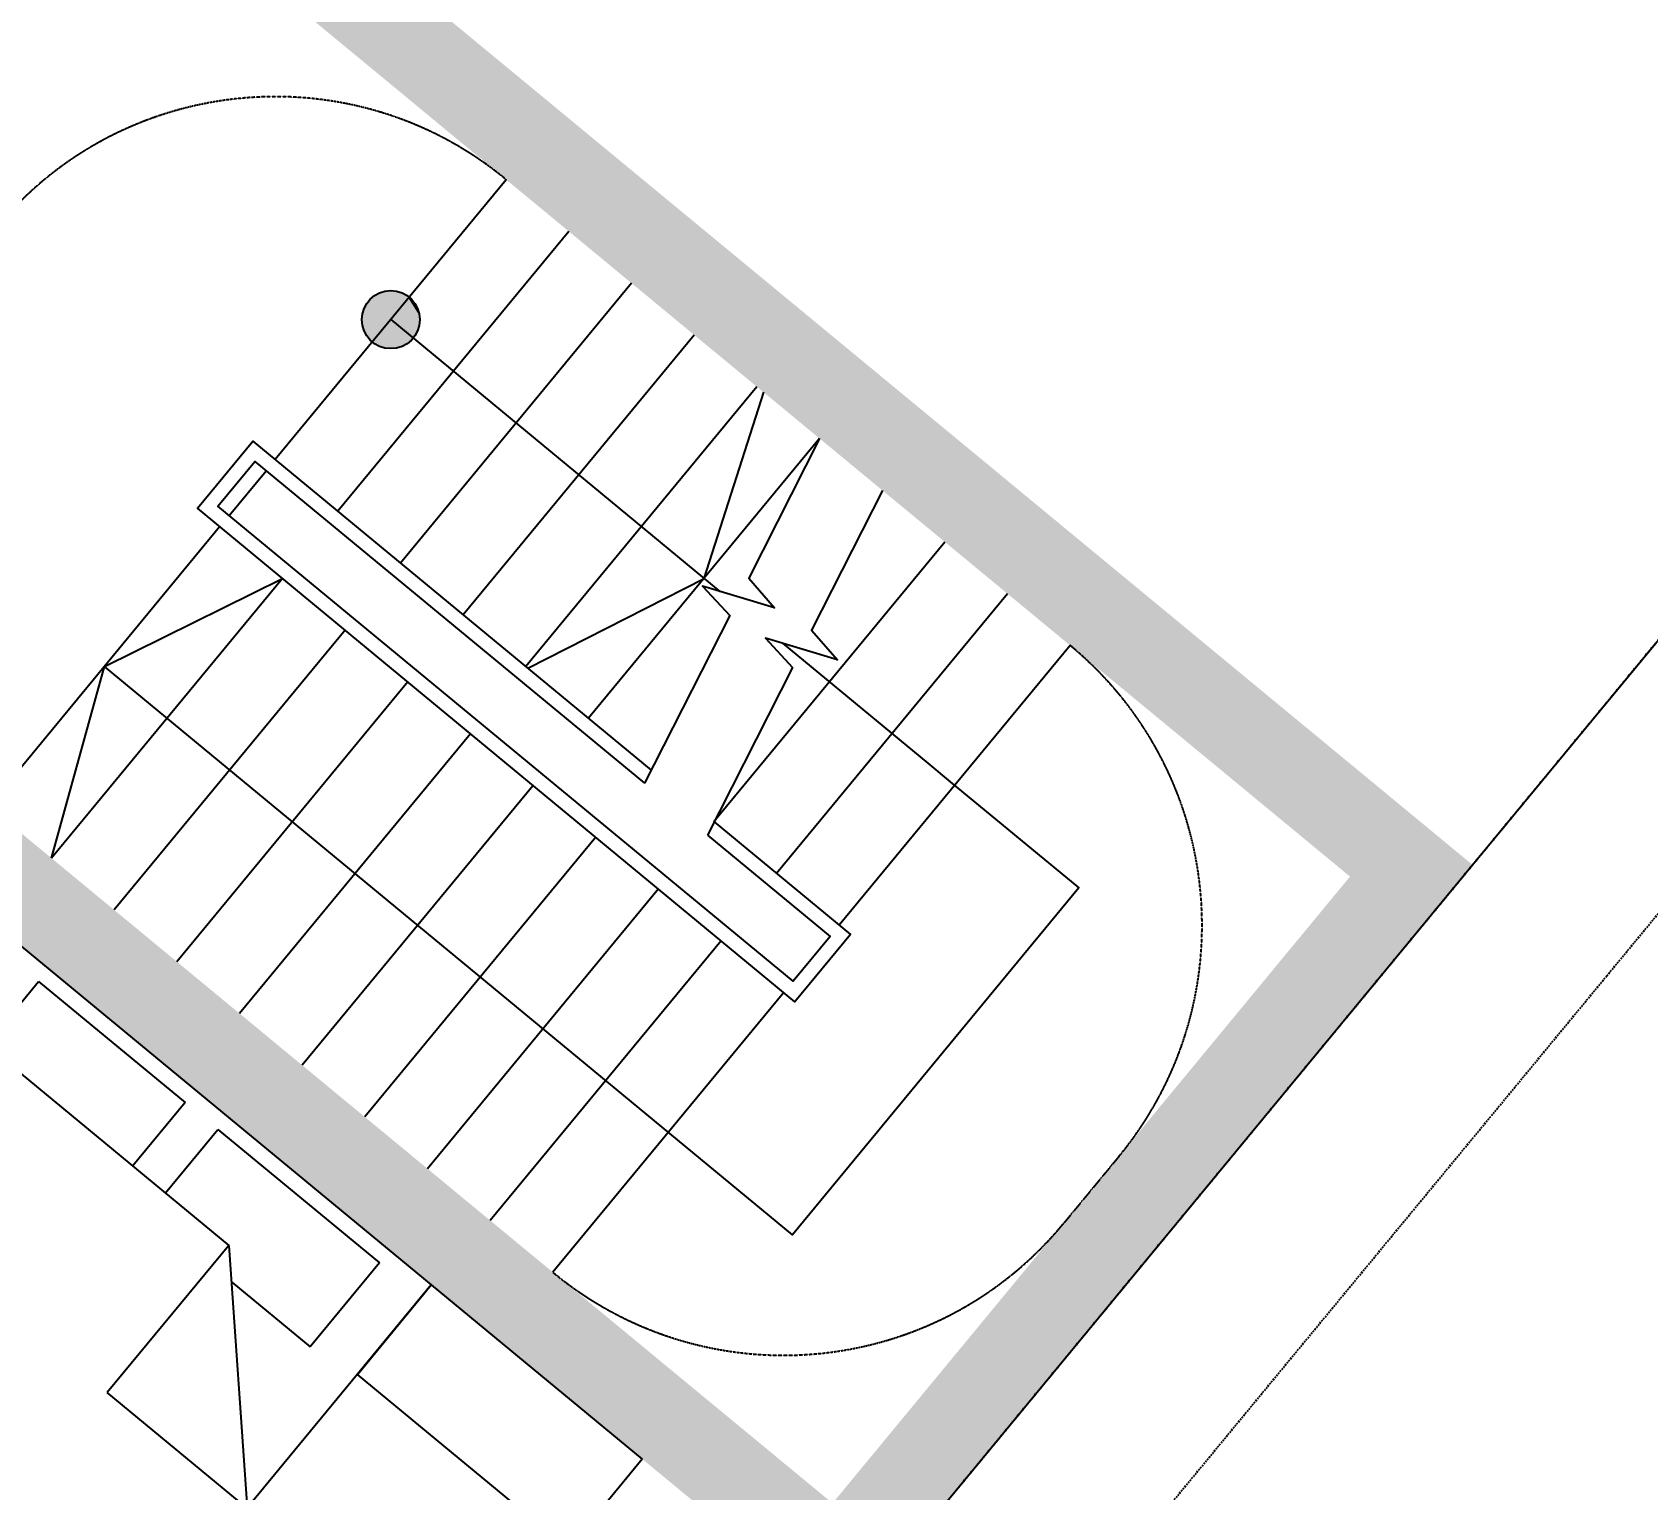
# Model space of a CAD drawing. Header units: millimetres. Extents: x -361654186 to 361255443, y -278569811 to 278836587.
# Drawn here: x -77795 to -72229, y 122436 to 127456 of the extents above; entities that cross this region are included whole.
import ezdxf

# ---------------------------------------------------------------- set-up
doc = ezdxf.new("R2010")
doc.units = ezdxf.units.MM
doc.header["$MEASUREMENT"] = 0
doc.linetypes.add('HIDDEN', pattern=[0.375, 0.25, -0.125])
doc.linetypes.add('HIDDEN2', pattern=[0.1875, 0.125, -0.0625])
for name, color, linetype in [('A-ANNO-DIMS', 50, 'Continuous'), ('A-FLOR-STRS-ARROW', 8, 'Continuous'), ('A-FURNITURE', 251, 'Continuous'), ('ccu12-Hatch', 250, 'Continuous'), ('KT-Net manh', 139, 'Continuous'), ('KT-Thay', 7, 'Continuous'), ('Xref_NT1+NT2_MBDV Cot vach_220729$0$ccu12-Thay', 7, 'Continuous')]:
    doc.layers.add(name, color=color, linetype=linetype)
doc.layers.add('CUA', color=37, linetype='Continuous', lineweight=13)
doc.layers.add('DO DIEN TICH SAN', color=40, linetype='Continuous', plot=False)

# ---------------------------------------------------------------- blocks, each defined once
blk = doc.blocks.new('BEDH-1')
for p, q in [((475, -1.054711873393899e-13), (-475, 1.054711873393899e-13)), ((-475, 1.054711873393899e-13), (-475.0000000000002, -1050)), ((-381.8394731497392, -27.72451273631296), (-381.8394731497393, -215.2726866770535)), ((-20.94842891092413, -27.72451273631304), (-381.8394731497392, -27.72451273631296)), ((-20.94842891092416, -169.6087834425271), (-20.94842891092413, -27.72451273631304)), ((379.7956140944734, -27.72451273631313), (52.11540216114371, -27.72451273631306)), ((52.11540216114371, -27.72451273631306), (52.11540216114368, -169.6087834425271)), ((379.7956140944734, -169.6087834425271), (379.7956140944734, -27.72451273631313)), ((474.9999999999998, -1050), (475, -1.054711873393899e-13)), ((-162.6479800441303, -169.608783442527), (-475.0000000000001, -498.4003835124894)), ((474.9999999999999, -169.6087834425272), (-162.6479800441303, -169.608783442527)), ((-162.6479800441303, -169.608783442527), (-162.6479800441303, -498.4003835124894)), ((-206.9290897110478, -215.2726866770535), (-381.8394731497393, -215.2726866770535)), ((-475.0000000000001, -498.4003835124894), (-162.6479800441303, -498.4003835124894)), ((-475.0000000000002, -1050), (474.9999999999998, -1050))]:
    blk.add_line(p, q)
blk = doc.blocks.new('condotel studio')
at = {"layer": 'A-FURNITURE', "elevation": -0.04131058170595497}
blk.add_lwpolyline([(-48064.87789521157, 4309.74600538559), (-47664.87789520776, 4309.748435155896), (-47665.21610428553, 5252.807559705747), (-48065.21610427438, 5252.805129943008)], close=True, dxfattribs=at)
at = {"layer": 'A-FURNITURE', "xscale": 1.999999999999998, "yscale": 1.999999999999998, "zscale": 1.999999999999998, "rotation": 90.00044158638056}
blk.add_blockref('BEDH-1', (-48065.22478189479, 6202.804803357867, -0.04131056675762721), dxfattribs=at)
blk = doc.blocks.new('*U161')
for p, q in [((-1260.000000000004, 525.000000000002), (-1300.000000000004, 525.000000000002)), ((-1280.000000000004, 100.0000000000002), (-1280.000000000004, 525.000000000002)), ((-90.00000000000001, 525.0000000000018), (-50.00000000000001, 525.0000000000018)), ((-70, 100), (-70.00000000000001, 525.0000000000018)), ((-1260.000000000004, 100.0000000000002), (-1300.000000000004, 100.0000000000002)), ((-90, 100), (-50, 100))]:
    blk.add_line(p, q)
for points in [[(-1300.000000000004, 1.776356839400256e-13), (-1260.000000000004, 1.776356839400256e-13), (-1260.000000000004, 625.000000000002), (-1300.000000000004, 625.000000000002)], [(-50, 0), (-90, 0), (-90.00000000000001, 625.0000000000018), (-49.99999999999979, 625.0000000000018)], [(-1350.000000000004, -99.99999998255878), (-1290.000000000004, -99.99999998255875), (-1290.000000000004, -39.99999999999982), (-1300.000000000004, -39.99999999999982), (-1300.000000000004, 1.776356839400256e-13), (-1350.000000000004, 2.060573933704296e-13)], [(0, -99.99999998255892), (-60, -99.99999998255889), (-60, -40), (-50, -40), (-50, 0), (0, 0)]]:
    blk.add_lwpolyline(points, close=True)
at = {"linetype": 'HIDDEN2'}
for centre, radius, start, end in [((-1300.000000001013, -1.091216006443577e-09), 625.00000000124, 7.016709298534867e-15, 89.99996073224838), ((-49.99999999983451, -2.645705876602741e-10), 625.000000000419, 90.00003926775162, 180)]:
    blk.add_arc(centre, radius, start, end, dxfattribs=at)

msp = doc.modelspace()

# ---------------------------------------------------------------- block references
at = {"layer": 'A-ANNO-DIMS', "xscale": -1, "rotation": 50.44882673718259}
msp.add_blockref('condotel studio', (-102975.8942573777, 82735.20023438986, 0.04136518522716791), dxfattribs=at)

# ---------------------------------------------------------------- next in the draw order: hatches: boundary and pattern name
at = {"layer": 'ccu12-Hatch', "ltscale": 0.5}
h = msp.add_hatch(dxfattribs=at)
h.set_pattern_fill('VATLIEU04', color=256, scale=50, angle=45, pattern_type=2)
h.set_pattern_definition([(94.99999999999984, (-1135091.088103637, 93535.57678467885), (275.7759995861103, 231.4035394059837), [37.49999999999999, -412.4999999999999]), (40.00000000000002, (-1135091.088103637, 93535.57678467885), (-314.996083695443, 216.8840747990137), [30, -330]), (145.4514, (-1135068.106772624, 93554.86041391676), (-39.21973430971335, 448.287641099735), [31.870095, -350.571056]), (91.18419999999956, (-1135161.798781756, 93606.28746279748), (435.8465000455986, 318.8068825982365), [56.24999999999996, -618.7499999999994]), (141.6356, (-1135125.478223555, 93632.85468008323), (-13.94950748652536, 674.8558447021788), [47.805144, -525.8565]), (36.18420000000004, (-1135161.798781756, 93606.28746279748), (-13.95003443662637, 674.855833957623), [45, -495]), (66, (-1135108.765773167, 93623.96513232717), (353.3857860571512, 68.691238233885), [37.49999999999975, -412.499999999998]), (11.00000000000003, (-1135108.765773167, 93623.96513232717), (-170.3542965309771, 342.4042176993831), [30, -330]), (116.4514, (-1135079.316953973, 93629.68938339886), (183.0318085066423, 411.0953098697152), [31.870095, -350.571056]), (82.50000000000001, (-1135091.088103637, 93535.57678467885), (-113.3965926531701, 121.9949088062736), [0, -325.999999999998, 0, -334.999999999998, 0, -331.249999999998]), (52.49999999999999, (-1135091.088103637, 93535.57678467885), (-46.43647110123004, 232.4547249501817), [0, -191, 0, -318.5, 0, -126.25]), (12.5, (-1135169.93050974, 93456.73437857657), (196.709083659603, 180.7603809074303), [0, -125, 0, -390, 0, -517.5]), (2.499999999999997, (-1135205.285848799, 93421.3790395172), (170.7949915992331, 241.5799034369745), [0, -162.5, 0, -259, 0, -367.5]), (90, (-1135091.088103637, 93535.57678467885), (-212.5, 0), []), (90, (-1135134.398393985, 93578.88707502652), (-212.5, 0), [])])
h.paths.add_polyline_path([(-82107.71977785713, 128746.5514530155), (-83763.31433340994, 126741.8054173231), (-81758.56836552446, 125086.2109177674), (-80102.97380997188, 127090.9569534599), (-80565.60744270933, 127473.0171795131), (-80374.57730168401, 127704.3340297853), (-79680.62681867433, 127131.2436627068), (-80126.36381425167, 126591.5043452825), (-75037.39304074732, 122388.8411869674), (-73254.44505784422, 124547.7984561751), (-80810.79549955967, 130788.116395915), (-80619.76535853435, 131019.4332461872), (-72832.09806631756, 124588.0851652327), (-74997.10633156908, 121966.4941955867), (-80317.39395527699, 126360.1874950103), (-81718.28165627358, 124663.8639264747), (-84185.66132468096, 126701.5187080543), (-82148.00675473493, 129168.8981182814), (-81916.68990446269, 128977.8679772561), (-81916.68963683228, 128977.8683032875), (-81376.95031953015, 128532.1313075618), (-81567.98046055547, 128300.8144572896)])
at = {"layer": 'KT-Net manh'}
h = msp.add_hatch(color=256, dxfattribs=at)
edge = h.paths.add_edge_path(flags=0)
edge.add_arc((-76559.30679670227, 126466.4998345237), 99.99999999995354, 230.448827454171, 590.4488274541708)
h = msp.add_hatch(color=256, dxfattribs=at)
edge = h.paths.add_edge_path(flags=0)
edge.add_arc((-76559.30664688227, 126466.499889583), 99.99999999995354, 230.448826641293, 590.4488266412928)
for points in [[(-76612.9614103699, 126550.8869332406), (-76652.31578312133, 126503.233040858), (-76656.14388436236, 126441.5483121176), (-76622.98350945505, 126389.3942169235), (-76565.50079457852, 126366.6918468931), (-76505.65218305978, 126382.1127357651), (-76466.29781035724, 126429.7666280964), (-76462.469709102, 126491.451356839), (-76495.63008406077, 126543.6054519819), (-76553.11279894825, 126566.3078219969)], [(-76612.9612592507, 126550.8869891848), (-76652.31563267921, 126503.2330973783), (-76656.1437347696, 126441.5483687329), (-76622.98336062458, 126389.3942730163), (-76565.50064605352, 126366.6919022067), (-76505.65203434712, 126382.1127901914), (-76466.2976609391, 126429.7666819832), (-76462.46955885919, 126491.4514106156), (-76495.62993308966, 126543.6055062123), (-76553.11264758668, 126566.307877125)]]:
    msp.add_hatch(color=256, dxfattribs=at).paths.add_polyline_path(points, flags=0)

# ---------------------------------------------------------------- next in the draw order: linework, layer by layer
at = {"layer": 'A-FLOR-STRS-ARROW'}
for points, elevation in [([(-75081.82920144609, 126056.9739740276), (-75326.18747442047, 125575.8366533353), (-75236.85557479336, 125473.8247307714), (-75484.84079048916, 125548.1243604224), (-75391.55893741007, 125447.1213446323), (-75685.1141766053, 124869.1371731208)], 5.468651688972895e-05), ([(-74865.23620877689, 125878.1033520233), (-75109.59448175103, 125396.9660313312), (-75020.26258212439, 125294.9541087673), (-75268.24779781973, 125369.2537384182), (-75174.96594474063, 125268.250722628), (-75468.521185558, 124690.266547923)], 5.46530362613184e-05)]:
    msp.add_lwpolyline(points, dxfattribs=dict(at, elevation=elevation))
at = {"layer": 'DO DIEN TICH SAN', "elevation": 5.460855537377237e-05}
msp.add_lwpolyline([(-70170.2214964093, 162360.8534652445), (-75654.35061100166, 155723.358489339, 0.4113092316193042), (-75612.17951619267, 155303.3169269747), (-75303.74944150167, 155048.6033080001, -0.4171236106193291), (-75265.37091375545, 154623.9698045987), (-79979.16379935163, 148912.8818629554, -0.417123611521091), (-80403.39531776893, 148870.2891056731), (-80741.46929160619, 149146.5771927492, 0.3742832582340244), (-81131.09858788649, 149088.3777704408), (-95627.57002685545, 131534.754575362, 0.06972595305865283), (-96443.04613882271, 129808.871866392, 0.05031291028700317), (-99175.58888278648, 117539.3637322948, 0.02217052075560431), (-99582.31329646465, 112144.9859847121, 0.4938342429268142), (-93879.1514603447, 108449.0267590601), (-85251.24750682063, 111727.9713526489, 0.08020953983811836), (-81547.13783071193, 114035.1158933103), (-74997.10739040238, 121966.4946916391), (-72832.09912515085, 124588.0856612851), (-60862.84345913425, 139086.9214391588, -0.4142135623114227)], format="xyb", dxfattribs=at)
at = {"layer": 'KT-Net manh'}
for p, q in [((-76462.46970893646, 126491.451357088, 5.467723766445843e-05), (-76495.63008382026, 126543.6054523234, 5.468012915259611e-05)), ((-76462.46955866291, 126491.451410904, 5.470017076813405e-05), (-76495.62993283494, 126543.6055065708, 5.470306210637861e-05))]:
    msp.add_line(p, q, dxfattribs=at)
at = {"layer": 'KT-Net manh', "linetype": 'HIDDEN'}
for points, elevation in [([(-76161.32683218241, 126948.4105618169, 0.4141313066799707), (-77920.92908790585, 126780.7634249168), (-78112.31301291398, 126549.0181745961, 0.4141313427087546), (-77944.27478814329, 124789.45327036, 1.000029217103996)], 5.470261938478999e-05), ([(-74218.26526986872, 125343.7574014537, -0.4141313066799707), (-74050.22708679194, 123584.1924467316), (-74241.6110117996, 123352.4471964109, -0.4141313427087546), (-76001.21322583006, 123184.8001099969, -1.000029217103996)], 5.460874974601083e-05)]:
    msp.add_lwpolyline(points, format="xyb", dxfattribs=dict(at, elevation=elevation))
at = {"layer": 'KT-Net manh'}
for points, elevation in [([(-76559.30670889019, 126466.4999408826), (-75425.85207465215, 125530.4505659261)], 5.470299949446622e-05), ([(-76086.63476391527, 125265.5740713688), (-75479.82764655369, 125575.0264673638), (-75274.58482912806, 126216.1614058014)], 5.467105971428009e-05), ([(-77728.37905905786, 124611.1584746853), (-77546.2953339626, 125271.3633796746), (-76932.42015289998, 125574.9786906448)], 5.469649503222461e-05), ([(-75209.25908192963, 125351.5799439062), (-74708.77188756148, 124938.2588357553), (-74631.66627001221, 124874.5821230391), (-74188.34248166688, 124508.4687009202), (-75175.33068773028, 123313.3326471245), (-77546.29533808719, 125271.363383081)], 5.470299949446622e-05)]:
    msp.add_lwpolyline(points, dxfattribs=dict(at, elevation=elevation))
for centre in [(-76559.30679666874, 126466.4998345677, 5.468006646439686e-05), (-76559.30664684129, 126466.4998896403, 5.470299949446622e-05)]:
    msp.add_circle(centre, 99.9999999999528, dxfattribs=at)
at = {"layer": 'KT-Thay', "extrusion": (-8.1449017930186e-09, -9.921094241022739e-09, 1)}
for p, q in [((-76161.32683211443, 126948.410561911, 5.47026193652356e-05), (-76957.285741809, 125984.5903416736, 5.472612188389579e-05)), ((-75945.4311029787, 126770.1157663031, 5.469218940999867e-05), (-76741.39001478226, 125806.2955435026, 5.471569192532645e-05)), ((-75729.53537384415, 126591.8209706937, 5.468175945142087e-05), (-76525.49428776343, 125628.0007453403, 5.470526197020813e-05)), ((-75513.63964465278, 126413.5261751558, 5.467132949759513e-05), (-76309.59856074251, 125449.7059471741, 5.469483200809952e-05)), ((-75297.74391557131, 126235.2313794767, 5.466089953792143e-05), (-76093.70283371717, 125271.4111490065, 5.468440204608437e-05)), ((-75081.84818643116, 126056.9365838653, 5.465046959334285e-05), (-75877.80710667645, 125093.1163508624, 5.46739720901453e-05)), ((-77148.31587980007, 125753.2734889672, 5.471554789358159e-05), (-77944.27478812513, 124789.4532703818, 5.470261938479028e-05)), ((-74650.05672815972, 125700.3469926492, 5.46296096620935e-05), (-75446.01565264742, 124736.5267545067, 5.465311217386444e-05)), ((-76932.42015289998, 125574.9786906448, 5.470511793596092e-05), (-77728.37905905786, 124611.1584746853, 5.469218941816857e-05)), ((-74434.16099902353, 125522.0521970386, 5.461917970350204e-05), (-75230.11992562696, 124558.2319563404, 5.464268221176971e-05)), ((-76716.52442585322, 125396.6838924982, 5.469468798491703e-05), (-77512.48332985135, 124432.8636791688, 5.46817594654962e-05)), ((-74218.26526986872, 125343.7574014537, 5.460874974601083e-05), (-75014.22419855226, 124379.937158241, 5.463225224731923e-05)), ((-76500.62869878014, 125218.3890943953, 5.468425802716344e-05), (-77296.58760070027, 124254.5688835797, 5.467132950726687e-05)), ((-76284.73297182907, 125040.0942961417, 5.467382806831091e-05), (-77080.69187163858, 124076.2740878804, 5.46608995524248e-05)), ((-76068.83724478929, 124861.7994979962, 5.466339810205068e-05), (-76864.79614244396, 123897.9792923446, 5.465046959322077e-05)), ((-75852.94151771645, 124683.5046998953, 5.465296815171759e-05), (-76648.90041329403, 123719.6844967541, 5.46400396349678e-05)), ((-75637.04579069157, 124505.2099017236, 5.4642538189738e-05), (-76433.00468417554, 123541.3897011242, 5.462960966256599e-05)), ((-75421.15006374166, 124326.9151034732, 5.463210823401794e-05), (-76217.10895503772, 123363.0949055193, 5.461917971736877e-05)), ((-75205.25433664926, 124148.6203053928, 5.46216782688753e-05), (-76001.21322583006, 123184.8001099969, 5.460874974601083e-05))]:
    msp.add_line(p, q, dxfattribs=at)
at = {"layer": 'KT-Thay'}
msp.add_line((-77116.477523087, 125791.8262972161, 5.459908680688251e-05), (-76989.12409576325, 125946.0375306798, 5.459908680688251e-05), dxfattribs=at)
for points, elevation in [([(-75445.31834089448, 124735.950886538), (-74975.6713907427, 124348.0987996102), (-75166.70153212611, 124116.7819496944), (-77225.42063722032, 125816.9494926168), (-77034.39049579919, 126048.2663425621), (-75661.91133194481, 124914.8215117294)], 5.459660607004759e-05), ([(-75468.521185558, 124690.266547923), (-75046.06255603832, 124341.3843481023), (-75173.41598366987, 124187.1731147743), (-77155.02947187767, 125823.6639441775), (-77027.67604430154, 125977.8751774306), (-75685.1141766053, 124869.1371731208)], 5.459908680688251e-05)]:
    msp.add_lwpolyline(points, dxfattribs=dict(at, elevation=elevation))
at = {"layer": 'Xref_NT1+NT2_MBDV Cot vach_220729$0$ccu12-Thay', "linetype": 'HIDDEN', "ltscale": 25, "elevation": 5.460833214472719e-05}
for points in [[(-42066.50151826397, 148086.3315303525, 0.3330782827779045), (-43810.37597355231, 155611.1944738386), (-58079.71216404325, 167395.3258665103, 0.2778330966814304), (-63883.53612951662, 168657.8470477998, 0.06379955361459799), (-66301.14768372661, 167361.2646539973, 0.05390391218082629), (-68168.89937777753, 165712.9822134937), (-70632.40272280233, 162743.4614097104), (-96080.54225470006, 131937.1685105675, 0.07250165753733268), (-97014.26732182533, 129992.5363299415, 0.05029248862881346), (-99771.37459391484, 117610.3525563181, 0.02229968031555171), (-100183.0022300035, 112131.7257038655, 0.496402403726135), (-93671.63851713268, 107886.0215350954), (-85028.71928185846, 111170.6725293559, 0.0812642304009894), (-81115.443260824, 113615.5915786272), (-74534.47372862328, 121584.4342726891), (-72369.46546337176, 124206.0252423352), (-60400.14043352939, 138704.945027836, -0.4142135623114239), (-59838.55223060098, 138758.4362452984), (-51662.72247053223, 132006.5290247216, 0.4147015980058476), (-47998.1536284215, 132359.1643800798), (-43290.95687875878, 138059.0659732111)], [(-42615.49538650023, 148328.4177394579, 0.332942896032695), (-44194.74129320809, 155150.4643563086), (-58477.44004683252, 166945.6310345469, 0.2782647282921741), (-63679.97202829397, 168093.3154427538, 0.06355428498407263), (-65953.73383267064, 166872.0761344394, 0.05361269427488703), (-67716.34106181213, 165318.7746684417), (-70170.22153514123, 162360.8533283856), (-95598.82156158087, 131578.2140141144, 0.07162818219334227), (-96443.04617755464, 129808.8717295331, 0.05031291028700317), (-99175.58892151841, 117539.3635954359, 0.02217052075560431), (-99582.31333519658, 112144.9858478532, 0.4938342429268142), (-93879.15149907663, 108449.0266222012), (-85251.24754555256, 111727.97121579, 0.08020953983811836), (-81547.13786944386, 114035.1157564514), (-74997.10742913431, 121966.4945547802), (-72832.09916388278, 124588.0855244262), (-60862.84349786618, 139086.9213022999, -0.4142135623114227), (-59456.49194864288, 139221.0699459192), (-51280.66218855011, 132469.1627253226, 0.4147700055942877), (-48461.12634066714, 132740.8141559548), (-43753.59042070818, 138441.126447303)]]:
    msp.add_lwpolyline(points, format="xyb", dxfattribs=at)

# ---------------------------------------------------------------- next in the draw order: block references
at = {"layer": 'CUA', "xscale": -1, "rotation": 230.4488274522181}
msp.add_blockref('*U161', (-77944.45885188755, 128291.2957315104, 5.460874974601083e-05), dxfattribs=at)

doc.saveas('drawing.dxf')
